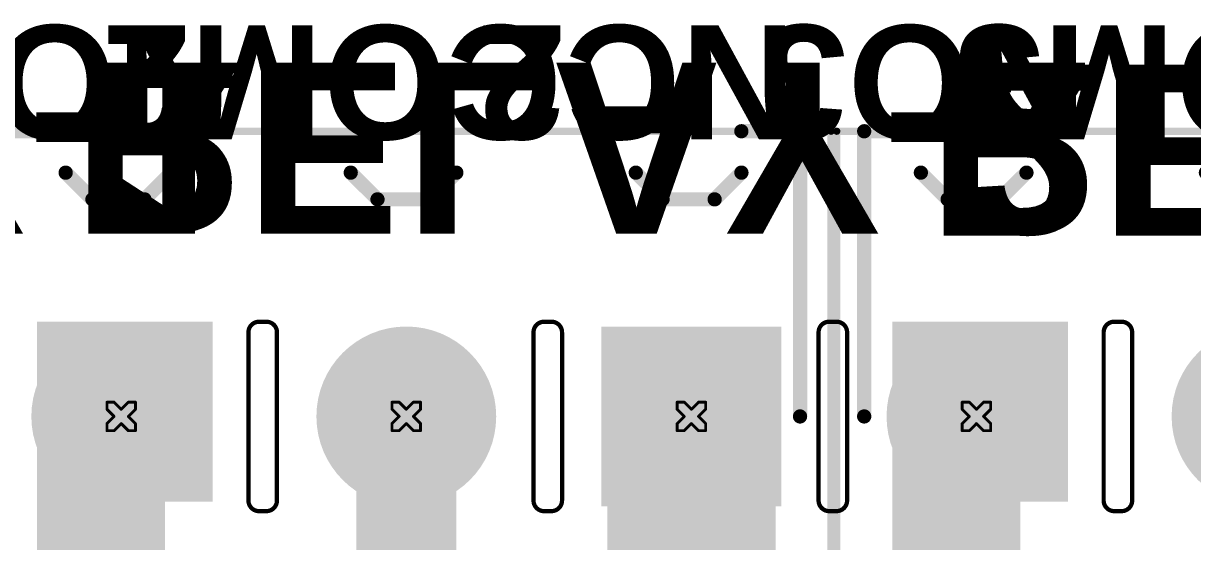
# Model space of a CAD drawing. Header units: inches. Extents: x -21 to 276, y -5 to 220.
# Drawn here: x 21.4 to 42.23, y 86.15 to 95.38 of the extents above; entities that cross this region are included whole.
import ezdxf

# ---------------------------------------------------------------- set-up
doc = ezdxf.new("R2010")
doc.units = ezdxf.units.IN
for name, color, linetype in [('Board_Outline', 216, 'Continuous'), ('Bottom Layer', 5, 'Continuous'), ('Bottom Overlay', 54, 'Continuous'), ('Bottom Solder', 6, 'Continuous'), ('Drill Drawing', 1, 'Continuous'), ('Ground', 16, 'Continuous'), ('Multi-Layer', 9, 'Continuous'), ('Pad Holes', 156, 'Continuous'), ('Power + Signal', 76, 'Continuous'), ('Top Layer', 1, 'Continuous'), ('Top Overlay', 2, 'Continuous'), ('Top Solder', 216, 'Continuous')]:
    doc.layers.add(name, color=color, linetype=linetype)
doc.styles.add('Arial_Bold', font='', dxfattribs={"height": 0.2})
doc.styles.get('Arial_Bold').set_extended_font_data('Arial', bold=True)

# ---------------------------------------------------------------- blocks, each defined once
blk = doc.blocks.new('DB128L_5_08_3P_BK_S_137')
at = {"layer": 'Bottom Layer'}
blk.add_hatch(color=5, dxfattribs=at).paths.add_polyline_path([(-3.58, 1.5), (-3.58, -1.5), (-6.58, -1.5), (-6.58, 1.5)])
h = blk.add_hatch(color=5, dxfattribs=at)
edge = h.paths.add_edge_path()
edge.add_arc((0, 0), 1.5, 0, 360)
h = blk.add_hatch(color=5, dxfattribs=at)
edge = h.paths.add_edge_path()
edge.add_arc((5.08, 0), 1.5, 0, 360)
at = {"layer": 'Bottom Solder'}
blk.add_hatch(color=6, dxfattribs=at).paths.add_polyline_path([(-3.478, 1.602), (-3.478, -1.602), (-6.682, -1.602), (-6.682, 1.602)])
h = blk.add_hatch(color=6, dxfattribs=at)
edge = h.paths.add_edge_path()
edge.add_arc((0, 0), 1.602, 0, 360)
h = blk.add_hatch(color=6, dxfattribs=at)
edge = h.paths.add_edge_path()
edge.add_arc((5.08, 0), 1.602, 0, 360)
at = {"layer": 'Ground'}
blk.add_hatch(color=16, dxfattribs=at).paths.add_polyline_path([(-3.58, 1.5), (-3.58, -1.5), (-6.58, -1.5), (-6.58, 1.5)])
h = blk.add_hatch(color=16, dxfattribs=at)
edge = h.paths.add_edge_path()
edge.add_arc((0, 0), 1.5, 0, 360)
h = blk.add_hatch(color=16, dxfattribs=at)
edge = h.paths.add_edge_path()
edge.add_arc((5.08, 0), 1.5, 0, 360)
at = {"layer": 'Multi-Layer'}
blk.add_hatch(color=9, dxfattribs=at).paths.add_polyline_path([(-3.58, 1.5), (-3.58, -1.5), (-6.58, -1.5), (-6.58, 1.5)])
h = blk.add_hatch(color=9, dxfattribs=at)
edge = h.paths.add_edge_path()
edge.add_arc((0, 0), 1.5, 0, 360)
h = blk.add_hatch(color=9, dxfattribs=at)
edge = h.paths.add_edge_path()
edge.add_arc((5.08, 0), 1.5, 0, 360)
at = {"layer": 'Pad Holes'}
h = blk.add_hatch(color=7, dxfattribs=at)
edge = h.paths.add_edge_path()
edge.add_arc((-5.08, 0), 0.8, 0, 360)
h = blk.add_hatch(color=7, dxfattribs=at)
edge = h.paths.add_edge_path()
edge.add_arc((0, 0), 0.8, 0, 360)
h = blk.add_hatch(color=7, dxfattribs=at)
edge = h.paths.add_edge_path()
edge.add_arc((5.08, 0), 0.8, 0, 360)
at = {"layer": 'Power + Signal'}
blk.add_hatch(color=76, dxfattribs=at).paths.add_polyline_path([(-3.58, 1.5), (-3.58, -1.5), (-6.58, -1.5), (-6.58, 1.5)])
h = blk.add_hatch(color=76, dxfattribs=at)
edge = h.paths.add_edge_path()
edge.add_arc((0, 0), 1.5, 0, 360)
h = blk.add_hatch(color=76, dxfattribs=at)
edge = h.paths.add_edge_path()
edge.add_arc((5.08, 0), 1.5, 0, 360)
at = {"layer": 'Top Layer'}
blk.add_hatch(color=1, dxfattribs=at).paths.add_polyline_path([(-3.58, 1.5), (-3.58, -1.5), (-6.58, -1.5), (-6.58, 1.5)])
h = blk.add_hatch(color=1, dxfattribs=at)
edge = h.paths.add_edge_path()
edge.add_arc((0, 0), 1.5, 0, 360)
h = blk.add_hatch(color=1, dxfattribs=at)
edge = h.paths.add_edge_path()
edge.add_arc((5.08, 0), 1.5, 0, 360)
at = {"layer": 'Top Solder'}
blk.add_hatch(color=216, dxfattribs=at).paths.add_polyline_path([(-3.478, 1.602), (-3.478, -1.602), (-6.682, -1.602), (-6.682, 1.602)])
h = blk.add_hatch(color=216, dxfattribs=at)
edge = h.paths.add_edge_path()
edge.add_arc((0, 0), 1.602, 0, 360)
h = blk.add_hatch(color=216, dxfattribs=at)
edge = h.paths.add_edge_path()
edge.add_arc((5.08, 0), 1.602, 0, 360)
at = {"layer": 'Top Overlay'}
for points in [[(-7.671, 5.131, 0.127, 0.127, 0), (-7.671, -5.08, 0.127, 0.127, 0)], [(7.671, 5.131, 0.127, 0.127, 0), (-7.671, 5.131, 0.127, 0.127, 0)], [(7.671, 5.131, 0.127, 0.127, 0), (7.671, -5.08, 0.127, 0.127, 0)], [(-5.494, -3.867, 0.254, 0.254, 0), (-5.971, -4.343, 0.254, 0.254, 0)], [(-4.566, -3.867, 0.254, 0.254, 0), (-5.494, -3.867, 0.254, 0.254, 0)], [(-4.089, -4.343, 0.254, 0.254, 0), (-4.566, -3.867, 0.254, 0.254, 0)], [(-0.414, -3.867, 0.254, 0.254, 0), (-0.891, -4.343, 0.254, 0.254, 0)], [(0.514, -3.867, 0.254, 0.254, 0), (-0.414, -3.867, 0.254, 0.254, 0)], [(0.991, -4.343, 0.254, 0.254, 0), (0.514, -3.867, 0.254, 0.254, 0)], [(4.666, -3.867, 0.254, 0.254, 0), (4.189, -4.343, 0.254, 0.254, 0)], [(5.594, -3.867, 0.254, 0.254, 0), (4.666, -3.867, 0.254, 0.254, 0)], [(6.071, -4.343, 0.254, 0.254, 0), (5.594, -3.867, 0.254, 0.254, 0)], [(7.671, -5.08, 0.127, 0.127, 0), (-7.671, -5.08, 0.127, 0.127, 0)]]:
    blk.add_lwpolyline(points, format="xyseb", dxfattribs=at)
for points in [[(-7.703, 5.131, 0.0635, 0.0635, 1), (-7.639, 5.131, 0.0635, 0.0635, 1)], [(-7.703, 5.131, 0.0635, 0.0635, 1), (-7.639, 5.131, 0.0635, 0.0635, 1)], [(7.639, 5.131, 0.0635, 0.0635, 1), (7.703, 5.131, 0.0635, 0.0635, 1)], [(7.639, 5.131, 0.0635, 0.0635, 1), (7.703, 5.131, 0.0635, 0.0635, 1)], [(-5.558, -3.867, 0.127, 0.127, 1), (-5.431, -3.867, 0.127, 0.127, 1)], [(-5.558, -3.867, 0.127, 0.127, 1), (-5.431, -3.867, 0.127, 0.127, 1)], [(-4.63, -3.867, 0.127, 0.127, 1), (-4.503, -3.867, 0.127, 0.127, 1)], [(-4.63, -3.867, 0.127, 0.127, 1), (-4.503, -3.867, 0.127, 0.127, 1)], [(-0.478, -3.867, 0.127, 0.127, 1), (-0.351, -3.867, 0.127, 0.127, 1)], [(-0.478, -3.867, 0.127, 0.127, 1), (-0.351, -3.867, 0.127, 0.127, 1)], [(0.45, -3.867, 0.127, 0.127, 1), (0.577, -3.867, 0.127, 0.127, 1)], [(0.45, -3.867, 0.127, 0.127, 1), (0.577, -3.867, 0.127, 0.127, 1)], [(4.602, -3.867, 0.127, 0.127, 1), (4.729, -3.867, 0.127, 0.127, 1)], [(4.602, -3.867, 0.127, 0.127, 1), (4.729, -3.867, 0.127, 0.127, 1)], [(5.53, -3.867, 0.127, 0.127, 1), (5.657, -3.867, 0.127, 0.127, 1)], [(5.53, -3.867, 0.127, 0.127, 1), (5.657, -3.867, 0.127, 0.127, 1)], [(-6.035, -4.343, 0.127, 0.127, 1), (-5.908, -4.343, 0.127, 0.127, 1)], [(-4.153, -4.343, 0.127, 0.127, 1), (-4.026, -4.343, 0.127, 0.127, 1)], [(-0.955, -4.343, 0.127, 0.127, 1), (-0.828, -4.343, 0.127, 0.127, 1)], [(0.927, -4.343, 0.127, 0.127, 1), (1.054, -4.343, 0.127, 0.127, 1)], [(4.125, -4.343, 0.127, 0.127, 1), (4.252, -4.343, 0.127, 0.127, 1)], [(6.007, -4.343, 0.127, 0.127, 1), (6.134, -4.343, 0.127, 0.127, 1)], [(-7.703, -5.08, 0.0635, 0.0635, 1), (-7.639, -5.08, 0.0635, 0.0635, 1)], [(-7.703, -5.08, 0.0635, 0.0635, 1), (-7.639, -5.08, 0.0635, 0.0635, 1)], [(7.639, -5.08, 0.0635, 0.0635, 1), (7.703, -5.08, 0.0635, 0.0635, 1)], [(7.639, -5.08, 0.0635, 0.0635, 1), (7.703, -5.08, 0.0635, 0.0635, 1)]]:
    blk.add_lwpolyline(points, format="xyseb", close=True, dxfattribs=at)
blk = doc.blocks.new('DB128L_5_08_3P_BK_S_140')
at = {"layer": 'Bottom Layer'}
blk.add_hatch(color=5, dxfattribs=at).paths.add_polyline_path([(-3.58, 1.5), (-3.58, -1.5), (-6.58, -1.5), (-6.58, 1.5)])
h = blk.add_hatch(color=5, dxfattribs=at)
edge = h.paths.add_edge_path()
edge.add_arc((0, 0), 1.5, 0, 360)
h = blk.add_hatch(color=5, dxfattribs=at)
edge = h.paths.add_edge_path()
edge.add_arc((5.08, 0), 1.5, 0, 360)
at = {"layer": 'Bottom Solder'}
blk.add_hatch(color=6, dxfattribs=at).paths.add_polyline_path([(-3.478, 1.602), (-3.478, -1.602), (-6.682, -1.602), (-6.682, 1.602)])
h = blk.add_hatch(color=6, dxfattribs=at)
edge = h.paths.add_edge_path()
edge.add_arc((0, 0), 1.602, 0, 360)
h = blk.add_hatch(color=6, dxfattribs=at)
edge = h.paths.add_edge_path()
edge.add_arc((5.08, 0), 1.602, 0, 360)
at = {"layer": 'Ground'}
blk.add_hatch(color=16, dxfattribs=at).paths.add_polyline_path([(-3.58, 1.5), (-3.58, -1.5), (-6.58, -1.5), (-6.58, 1.5)])
h = blk.add_hatch(color=16, dxfattribs=at)
edge = h.paths.add_edge_path()
edge.add_arc((0, 0), 1.5, 0, 360)
h = blk.add_hatch(color=16, dxfattribs=at)
edge = h.paths.add_edge_path()
edge.add_arc((5.08, 0), 1.5, 0, 360)
at = {"layer": 'Multi-Layer'}
blk.add_hatch(color=9, dxfattribs=at).paths.add_polyline_path([(-3.58, 1.5), (-3.58, -1.5), (-6.58, -1.5), (-6.58, 1.5)])
h = blk.add_hatch(color=9, dxfattribs=at)
edge = h.paths.add_edge_path()
edge.add_arc((0, 0), 1.5, 0, 360)
h = blk.add_hatch(color=9, dxfattribs=at)
edge = h.paths.add_edge_path()
edge.add_arc((5.08, 0), 1.5, 0, 360)
at = {"layer": 'Pad Holes'}
h = blk.add_hatch(color=7, dxfattribs=at)
edge = h.paths.add_edge_path()
edge.add_arc((-5.08, 0), 0.8, 0, 360)
h = blk.add_hatch(color=7, dxfattribs=at)
edge = h.paths.add_edge_path()
edge.add_arc((0, 0), 0.8, 0, 360)
h = blk.add_hatch(color=7, dxfattribs=at)
edge = h.paths.add_edge_path()
edge.add_arc((5.08, 0), 0.8, 0, 360)
at = {"layer": 'Power + Signal'}
blk.add_hatch(color=76, dxfattribs=at).paths.add_polyline_path([(-3.58, 1.5), (-3.58, -1.5), (-6.58, -1.5), (-6.58, 1.5)])
h = blk.add_hatch(color=76, dxfattribs=at)
edge = h.paths.add_edge_path()
edge.add_arc((0, 0), 1.5, 0, 360)
h = blk.add_hatch(color=76, dxfattribs=at)
edge = h.paths.add_edge_path()
edge.add_arc((5.08, 0), 1.5, 0, 360)
at = {"layer": 'Top Layer'}
blk.add_hatch(color=1, dxfattribs=at).paths.add_polyline_path([(-3.58, 1.5), (-3.58, -1.5), (-6.58, -1.5), (-6.58, 1.5)])
h = blk.add_hatch(color=1, dxfattribs=at)
edge = h.paths.add_edge_path()
edge.add_arc((0, 0), 1.5, 0, 360)
h = blk.add_hatch(color=1, dxfattribs=at)
edge = h.paths.add_edge_path()
edge.add_arc((5.08, 0), 1.5, 0, 360)
at = {"layer": 'Top Solder'}
blk.add_hatch(color=216, dxfattribs=at).paths.add_polyline_path([(-3.478, 1.602), (-3.478, -1.602), (-6.682, -1.602), (-6.682, 1.602)])
h = blk.add_hatch(color=216, dxfattribs=at)
edge = h.paths.add_edge_path()
edge.add_arc((0, 0), 1.602, 0, 360)
h = blk.add_hatch(color=216, dxfattribs=at)
edge = h.paths.add_edge_path()
edge.add_arc((5.08, 0), 1.602, 0, 360)
at = {"layer": 'Top Overlay'}
for points in [[(-7.671, 5.131, 0.127, 0.127, 0), (-7.671, -5.08, 0.127, 0.127, 0)], [(7.671, 5.131, 0.127, 0.127, 0), (-7.671, 5.131, 0.127, 0.127, 0)], [(7.671, 5.131, 0.127, 0.127, 0), (7.671, -5.08, 0.127, 0.127, 0)], [(-5.494, -3.867, 0.254, 0.254, 0), (-5.971, -4.343, 0.254, 0.254, 0)], [(-4.566, -3.867, 0.254, 0.254, 0), (-5.494, -3.867, 0.254, 0.254, 0)], [(-4.089, -4.343, 0.254, 0.254, 0), (-4.566, -3.867, 0.254, 0.254, 0)], [(-0.414, -3.867, 0.254, 0.254, 0), (-0.891, -4.343, 0.254, 0.254, 0)], [(0.514, -3.867, 0.254, 0.254, 0), (-0.414, -3.867, 0.254, 0.254, 0)], [(0.991, -4.343, 0.254, 0.254, 0), (0.514, -3.867, 0.254, 0.254, 0)], [(4.666, -3.867, 0.254, 0.254, 0), (4.189, -4.343, 0.254, 0.254, 0)], [(5.594, -3.867, 0.254, 0.254, 0), (4.666, -3.867, 0.254, 0.254, 0)], [(6.071, -4.343, 0.254, 0.254, 0), (5.594, -3.867, 0.254, 0.254, 0)], [(7.671, -5.08, 0.127, 0.127, 0), (-7.671, -5.08, 0.127, 0.127, 0)]]:
    blk.add_lwpolyline(points, format="xyseb", dxfattribs=at)
for points in [[(-7.703, 5.131, 0.0635, 0.0635, 1), (-7.639, 5.131, 0.0635, 0.0635, 1)], [(-7.703, 5.131, 0.0635, 0.0635, 1), (-7.639, 5.131, 0.0635, 0.0635, 1)], [(7.639, 5.131, 0.0635, 0.0635, 1), (7.703, 5.131, 0.0635, 0.0635, 1)], [(7.639, 5.131, 0.0635, 0.0635, 1), (7.703, 5.131, 0.0635, 0.0635, 1)], [(-5.558, -3.867, 0.127, 0.127, 1), (-5.431, -3.867, 0.127, 0.127, 1)], [(-5.558, -3.867, 0.127, 0.127, 1), (-5.431, -3.867, 0.127, 0.127, 1)], [(-4.63, -3.867, 0.127, 0.127, 1), (-4.503, -3.867, 0.127, 0.127, 1)], [(-4.63, -3.867, 0.127, 0.127, 1), (-4.503, -3.867, 0.127, 0.127, 1)], [(-0.478, -3.867, 0.127, 0.127, 1), (-0.351, -3.867, 0.127, 0.127, 1)], [(-0.478, -3.867, 0.127, 0.127, 1), (-0.351, -3.867, 0.127, 0.127, 1)], [(0.45, -3.867, 0.127, 0.127, 1), (0.577, -3.867, 0.127, 0.127, 1)], [(0.45, -3.867, 0.127, 0.127, 1), (0.577, -3.867, 0.127, 0.127, 1)], [(4.602, -3.867, 0.127, 0.127, 1), (4.729, -3.867, 0.127, 0.127, 1)], [(4.602, -3.867, 0.127, 0.127, 1), (4.729, -3.867, 0.127, 0.127, 1)], [(5.53, -3.867, 0.127, 0.127, 1), (5.657, -3.867, 0.127, 0.127, 1)], [(5.53, -3.867, 0.127, 0.127, 1), (5.657, -3.867, 0.127, 0.127, 1)], [(-6.035, -4.343, 0.127, 0.127, 1), (-5.908, -4.343, 0.127, 0.127, 1)], [(-4.153, -4.343, 0.127, 0.127, 1), (-4.026, -4.343, 0.127, 0.127, 1)], [(-0.955, -4.343, 0.127, 0.127, 1), (-0.828, -4.343, 0.127, 0.127, 1)], [(0.927, -4.343, 0.127, 0.127, 1), (1.054, -4.343, 0.127, 0.127, 1)], [(4.125, -4.343, 0.127, 0.127, 1), (4.252, -4.343, 0.127, 0.127, 1)], [(6.007, -4.343, 0.127, 0.127, 1), (6.134, -4.343, 0.127, 0.127, 1)], [(-7.703, -5.08, 0.0635, 0.0635, 1), (-7.639, -5.08, 0.0635, 0.0635, 1)], [(-7.703, -5.08, 0.0635, 0.0635, 1), (-7.639, -5.08, 0.0635, 0.0635, 1)], [(7.639, -5.08, 0.0635, 0.0635, 1), (7.703, -5.08, 0.0635, 0.0635, 1)], [(7.639, -5.08, 0.0635, 0.0635, 1), (7.703, -5.08, 0.0635, 0.0635, 1)]]:
    blk.add_lwpolyline(points, format="xyseb", close=True, dxfattribs=at)

msp = doc.modelspace()

# ---------------------------------------------------------------- hatches: boundary and pattern name
at = {"layer": 'Top Layer'}
for points in [[(21.643, 77.064), (23.923, 77.064), (23.923, 90.068), (21.643, 90.068)], [(21.643, 86.864), (24.772, 86.864), (24.772, 90.068), (21.643, 90.068)], [(36.883, 86.864), (40.012, 86.864), (40.012, 90.068), (36.883, 90.068)], [(36.883, 77.064), (39.163, 77.064), (39.163, 90.068), (36.883, 90.068)], [(31.802, 83.582), (34.802, 83.582), (34.802, 89.881), (31.802, 89.881)]]:
    msp.add_hatch(color=1, dxfattribs=at).paths.add_polyline_path(points)

# ---------------------------------------------------------------- linework, layer by layer
at = {"layer": 'Board_Outline'}
for points in [[(25.409, 89.88, 0.0762, 0.0762, -0.414214), (25.597, 90.068, 0.0762, 0.0762, 0)], [(25.597, 90.068, 0.0762, 0.0762, 0), (25.728, 90.068, 0.0762, 0.0762, 0)], [(25.728, 90.068, 0.0762, 0.0762, -0.414214), (25.917, 89.88, 0.0762, 0.0762, 0)], [(30.489, 89.88, 0.0762, 0.0762, -0.414214), (30.677, 90.068, 0.0762, 0.0762, 0)], [(30.677, 90.068, 0.0762, 0.0762, 0), (30.808, 90.068, 0.0762, 0.0762, 0)], [(30.808, 90.068, 0.0762, 0.0762, -0.414214), (30.997, 89.88, 0.0762, 0.0762, 0)], [(35.569, 89.88, 0.0762, 0.0762, -0.414214), (35.757, 90.068, 0.0762, 0.0762, 0)], [(35.757, 90.068, 0.0762, 0.0762, 0), (35.888, 90.068, 0.0762, 0.0762, 0)], [(35.888, 90.068, 0.0762, 0.0762, -0.414214), (36.077, 89.88, 0.0762, 0.0762, 0)], [(40.649, 89.88, 0.0762, 0.0762, -0.414214), (40.837, 90.068, 0.0762, 0.0762, 0)], [(40.837, 90.068, 0.0762, 0.0762, 0), (40.968, 90.068, 0.0762, 0.0762, 0)], [(40.968, 90.068, 0.0762, 0.0762, -0.414214), (41.157, 89.88, 0.0762, 0.0762, 0)], [(25.409, 86.883, 0.0762, 0.0762, 0), (25.409, 89.88, 0.0762, 0.0762, 0)], [(25.917, 86.883, 0.0762, 0.0762, 0), (25.917, 89.88, 0.0762, 0.0762, 0)], [(30.489, 86.883, 0.0762, 0.0762, 0), (30.489, 89.88, 0.0762, 0.0762, 0)], [(30.997, 86.883, 0.0762, 0.0762, 0), (30.997, 89.88, 0.0762, 0.0762, 0)], [(35.569, 86.883, 0.0762, 0.0762, 0), (35.569, 89.88, 0.0762, 0.0762, 0)], [(36.077, 86.883, 0.0762, 0.0762, 0), (36.077, 89.88, 0.0762, 0.0762, 0)], [(40.649, 86.883, 0.0762, 0.0762, 0), (40.649, 89.88, 0.0762, 0.0762, 0)], [(41.157, 86.883, 0.0762, 0.0762, 0), (41.157, 89.88, 0.0762, 0.0762, 0)], [(25.597, 86.694, 0.0762, 0.0762, -0.414214), (25.409, 86.883, 0.0762, 0.0762, 0)], [(25.917, 86.883, 0.0762, 0.0762, -0.414214), (25.728, 86.694, 0.0762, 0.0762, 0)], [(30.677, 86.694, 0.0762, 0.0762, -0.414214), (30.489, 86.883, 0.0762, 0.0762, 0)], [(30.997, 86.883, 0.0762, 0.0762, -0.414214), (30.808, 86.694, 0.0762, 0.0762, 0)], [(35.757, 86.694, 0.0762, 0.0762, -0.414214), (35.569, 86.883, 0.0762, 0.0762, 0)], [(36.077, 86.883, 0.0762, 0.0762, -0.414214), (35.888, 86.694, 0.0762, 0.0762, 0)], [(40.837, 86.694, 0.0762, 0.0762, -0.414214), (40.649, 86.883, 0.0762, 0.0762, 0)], [(41.157, 86.883, 0.0762, 0.0762, -0.414214), (40.968, 86.694, 0.0762, 0.0762, 0)], [(25.597, 86.694, 0.0762, 0.0762, 0), (25.728, 86.694, 0.0762, 0.0762, 0)], [(30.677, 86.694, 0.0762, 0.0762, 0), (30.808, 86.694, 0.0762, 0.0762, 0)], [(35.757, 86.694, 0.0762, 0.0762, 0), (35.888, 86.694, 0.0762, 0.0762, 0)], [(40.837, 86.694, 0.0762, 0.0762, 0), (40.968, 86.694, 0.0762, 0.0762, 0)]]:
    msp.add_lwpolyline(points, format="xyseb", dxfattribs=at)
for points in [[(25.578, 90.068, 0.0381, 0.0381, 1), (25.616, 90.068, 0.0381, 0.0381, 1)], [(25.578, 90.068, 0.0381, 0.0381, 1), (25.616, 90.068, 0.0381, 0.0381, 1)], [(25.709, 90.068, 0.0381, 0.0381, 1), (25.747, 90.068, 0.0381, 0.0381, 1)], [(25.709, 90.068, 0.0381, 0.0381, 1), (25.747, 90.068, 0.0381, 0.0381, 1)], [(30.658, 90.068, 0.0381, 0.0381, 1), (30.696, 90.068, 0.0381, 0.0381, 1)], [(30.658, 90.068, 0.0381, 0.0381, 1), (30.696, 90.068, 0.0381, 0.0381, 1)], [(30.789, 90.068, 0.0381, 0.0381, 1), (30.827, 90.068, 0.0381, 0.0381, 1)], [(30.789, 90.068, 0.0381, 0.0381, 1), (30.827, 90.068, 0.0381, 0.0381, 1)], [(35.738, 90.068, 0.0381, 0.0381, 1), (35.776, 90.068, 0.0381, 0.0381, 1)], [(35.738, 90.068, 0.0381, 0.0381, 1), (35.776, 90.068, 0.0381, 0.0381, 1)], [(35.869, 90.068, 0.0381, 0.0381, 1), (35.907, 90.068, 0.0381, 0.0381, 1)], [(35.869, 90.068, 0.0381, 0.0381, 1), (35.907, 90.068, 0.0381, 0.0381, 1)], [(40.818, 90.068, 0.0381, 0.0381, 1), (40.856, 90.068, 0.0381, 0.0381, 1)], [(40.818, 90.068, 0.0381, 0.0381, 1), (40.856, 90.068, 0.0381, 0.0381, 1)], [(40.949, 90.068, 0.0381, 0.0381, 1), (40.987, 90.068, 0.0381, 0.0381, 1)], [(40.949, 90.068, 0.0381, 0.0381, 1), (40.987, 90.068, 0.0381, 0.0381, 1)], [(25.39, 89.88, 0.0381, 0.0381, 1), (25.428, 89.88, 0.0381, 0.0381, 1)], [(25.39, 89.88, 0.0381, 0.0381, 1), (25.428, 89.88, 0.0381, 0.0381, 1)], [(25.898, 89.88, 0.0381, 0.0381, 1), (25.936, 89.88, 0.0381, 0.0381, 1)], [(25.898, 89.88, 0.0381, 0.0381, 1), (25.936, 89.88, 0.0381, 0.0381, 1)], [(30.47, 89.88, 0.0381, 0.0381, 1), (30.508, 89.88, 0.0381, 0.0381, 1)], [(30.47, 89.88, 0.0381, 0.0381, 1), (30.508, 89.88, 0.0381, 0.0381, 1)], [(30.978, 89.88, 0.0381, 0.0381, 1), (31.016, 89.88, 0.0381, 0.0381, 1)], [(30.978, 89.88, 0.0381, 0.0381, 1), (31.016, 89.88, 0.0381, 0.0381, 1)], [(35.55, 89.88, 0.0381, 0.0381, 1), (35.588, 89.88, 0.0381, 0.0381, 1)], [(35.55, 89.88, 0.0381, 0.0381, 1), (35.588, 89.88, 0.0381, 0.0381, 1)], [(36.058, 89.88, 0.0381, 0.0381, 1), (36.096, 89.88, 0.0381, 0.0381, 1)], [(36.058, 89.88, 0.0381, 0.0381, 1), (36.096, 89.88, 0.0381, 0.0381, 1)], [(40.63, 89.88, 0.0381, 0.0381, 1), (40.668, 89.88, 0.0381, 0.0381, 1)], [(40.63, 89.88, 0.0381, 0.0381, 1), (40.668, 89.88, 0.0381, 0.0381, 1)], [(41.138, 89.88, 0.0381, 0.0381, 1), (41.176, 89.88, 0.0381, 0.0381, 1)], [(41.138, 89.88, 0.0381, 0.0381, 1), (41.176, 89.88, 0.0381, 0.0381, 1)], [(25.39, 86.883, 0.0381, 0.0381, 1), (25.428, 86.883, 0.0381, 0.0381, 1)], [(25.39, 86.883, 0.0381, 0.0381, 1), (25.428, 86.883, 0.0381, 0.0381, 1)], [(25.898, 86.883, 0.0381, 0.0381, 1), (25.936, 86.883, 0.0381, 0.0381, 1)], [(25.898, 86.883, 0.0381, 0.0381, 1), (25.936, 86.883, 0.0381, 0.0381, 1)], [(30.47, 86.883, 0.0381, 0.0381, 1), (30.508, 86.883, 0.0381, 0.0381, 1)], [(30.47, 86.883, 0.0381, 0.0381, 1), (30.508, 86.883, 0.0381, 0.0381, 1)], [(30.978, 86.883, 0.0381, 0.0381, 1), (31.016, 86.883, 0.0381, 0.0381, 1)], [(30.978, 86.883, 0.0381, 0.0381, 1), (31.016, 86.883, 0.0381, 0.0381, 1)], [(35.55, 86.883, 0.0381, 0.0381, 1), (35.588, 86.883, 0.0381, 0.0381, 1)], [(35.55, 86.883, 0.0381, 0.0381, 1), (35.588, 86.883, 0.0381, 0.0381, 1)], [(36.058, 86.883, 0.0381, 0.0381, 1), (36.096, 86.883, 0.0381, 0.0381, 1)], [(36.058, 86.883, 0.0381, 0.0381, 1), (36.096, 86.883, 0.0381, 0.0381, 1)], [(40.63, 86.883, 0.0381, 0.0381, 1), (40.668, 86.883, 0.0381, 0.0381, 1)], [(40.63, 86.883, 0.0381, 0.0381, 1), (40.668, 86.883, 0.0381, 0.0381, 1)], [(41.138, 86.883, 0.0381, 0.0381, 1), (41.176, 86.883, 0.0381, 0.0381, 1)], [(41.138, 86.883, 0.0381, 0.0381, 1), (41.176, 86.883, 0.0381, 0.0381, 1)], [(25.578, 86.694, 0.0381, 0.0381, 1), (25.616, 86.694, 0.0381, 0.0381, 1)], [(25.578, 86.694, 0.0381, 0.0381, 1), (25.616, 86.694, 0.0381, 0.0381, 1)], [(25.709, 86.694, 0.0381, 0.0381, 1), (25.747, 86.694, 0.0381, 0.0381, 1)], [(25.709, 86.694, 0.0381, 0.0381, 1), (25.747, 86.694, 0.0381, 0.0381, 1)], [(30.658, 86.694, 0.0381, 0.0381, 1), (30.696, 86.694, 0.0381, 0.0381, 1)], [(30.658, 86.694, 0.0381, 0.0381, 1), (30.696, 86.694, 0.0381, 0.0381, 1)], [(30.789, 86.694, 0.0381, 0.0381, 1), (30.827, 86.694, 0.0381, 0.0381, 1)], [(30.789, 86.694, 0.0381, 0.0381, 1), (30.827, 86.694, 0.0381, 0.0381, 1)], [(35.738, 86.694, 0.0381, 0.0381, 1), (35.776, 86.694, 0.0381, 0.0381, 1)], [(35.738, 86.694, 0.0381, 0.0381, 1), (35.776, 86.694, 0.0381, 0.0381, 1)], [(35.869, 86.694, 0.0381, 0.0381, 1), (35.907, 86.694, 0.0381, 0.0381, 1)], [(35.869, 86.694, 0.0381, 0.0381, 1), (35.907, 86.694, 0.0381, 0.0381, 1)], [(40.818, 86.694, 0.0381, 0.0381, 1), (40.856, 86.694, 0.0381, 0.0381, 1)], [(40.818, 86.694, 0.0381, 0.0381, 1), (40.856, 86.694, 0.0381, 0.0381, 1)], [(40.949, 86.694, 0.0381, 0.0381, 1), (40.987, 86.694, 0.0381, 0.0381, 1)], [(40.949, 86.694, 0.0381, 0.0381, 1), (40.987, 86.694, 0.0381, 0.0381, 1)]]:
    msp.add_lwpolyline(points, format="xyseb", close=True, dxfattribs=at)
at = {"layer": 'Bottom Layer'}
msp.add_lwpolyline([(28.222, 84.987, 1.778, 1.778, 0), (28.222, 88.381, 1.778, 1.778, 0)], format="xyseb", dxfattribs=at)
msp.add_lwpolyline([(27.777, 88.381, 0.889, 0.889, 1), (28.666, 88.381, 0.889, 0.889, 1)], format="xyseb", close=True, dxfattribs=at)
at = {"layer": 'Bottom Overlay'}
for points in [[(21.142, 93.461, 0.254, 0.254, 0), (22.31, 93.461, 0.254, 0.254, 0)], [(34.193, 93.461, 0.254, 0.254, 0), (35.239, 93.461, 0.254, 0.254, 0)], [(35.239, 88.381, 0.254, 0.254, 0), (35.239, 93.461, 0.254, 0.254, 0)], [(36.382, 88.381, 0.254, 0.254, 0), (36.382, 93.461, 0.254, 0.254, 0)], [(36.382, 93.461, 0.254, 0.254, 0), (37.55, 93.461, 0.254, 0.254, 0)]]:
    msp.add_lwpolyline(points, format="xyseb", dxfattribs=at)
for points in [[(22.246, 93.461, 0.127, 0.127, 1), (22.373, 93.461, 0.127, 0.127, 1)], [(34.129, 93.461, 0.127, 0.127, 1), (34.256, 93.461, 0.127, 0.127, 1)], [(35.175, 93.461, 0.127, 0.127, 1), (35.302, 93.461, 0.127, 0.127, 1)], [(35.175, 93.461, 0.127, 0.127, 1), (35.302, 93.461, 0.127, 0.127, 1)], [(36.318, 93.461, 0.127, 0.127, 1), (36.445, 93.461, 0.127, 0.127, 1)], [(36.318, 93.461, 0.127, 0.127, 1), (36.445, 93.461, 0.127, 0.127, 1)], [(37.486, 93.461, 0.127, 0.127, 1), (37.613, 93.461, 0.127, 0.127, 1)], [(35.175, 88.381, 0.127, 0.127, 1), (35.302, 88.381, 0.127, 0.127, 1)], [(36.318, 88.381, 0.127, 0.127, 1), (36.445, 88.381, 0.127, 0.127, 1)]]:
    msp.add_lwpolyline(points, format="xyseb", close=True, dxfattribs=at)
at = {"layer": 'Drill Drawing'}
for points in [[(22.888, 88.508, 0.0508, 0.0508, 0), (22.888, 88.635, 0.0508, 0.0508, 0)], [(22.888, 88.635, 0.0508, 0.0508, 0), (23.015, 88.635, 0.0508, 0.0508, 0)], [(23.015, 88.635, 0.0508, 0.0508, 0), (23.142, 88.508, 0.0508, 0.0508, 0)], [(23.142, 88.508, 0.0508, 0.0508, 0), (23.269, 88.635, 0.0508, 0.0508, 0)], [(23.269, 88.635, 0.0508, 0.0508, 0), (23.396, 88.635, 0.0508, 0.0508, 0)], [(23.396, 88.508, 0.0508, 0.0508, 0), (23.396, 88.635, 0.0508, 0.0508, 0)], [(27.968, 88.508, 0.0508, 0.0508, 0), (27.968, 88.635, 0.0508, 0.0508, 0)], [(27.968, 88.635, 0.0508, 0.0508, 0), (28.095, 88.635, 0.0508, 0.0508, 0)], [(28.095, 88.635, 0.0508, 0.0508, 0), (28.222, 88.508, 0.0508, 0.0508, 0)], [(28.222, 88.508, 0.0508, 0.0508, 0), (28.349, 88.635, 0.0508, 0.0508, 0)], [(28.349, 88.635, 0.0508, 0.0508, 0), (28.476, 88.635, 0.0508, 0.0508, 0)], [(28.476, 88.508, 0.0508, 0.0508, 0), (28.476, 88.635, 0.0508, 0.0508, 0)], [(33.048, 88.508, 0.0508, 0.0508, 0), (33.048, 88.635, 0.0508, 0.0508, 0)], [(33.048, 88.635, 0.0508, 0.0508, 0), (33.175, 88.635, 0.0508, 0.0508, 0)], [(33.175, 88.635, 0.0508, 0.0508, 0), (33.302, 88.508, 0.0508, 0.0508, 0)], [(33.302, 88.508, 0.0508, 0.0508, 0), (33.429, 88.635, 0.0508, 0.0508, 0)], [(33.429, 88.635, 0.0508, 0.0508, 0), (33.556, 88.635, 0.0508, 0.0508, 0)], [(33.556, 88.508, 0.0508, 0.0508, 0), (33.556, 88.635, 0.0508, 0.0508, 0)], [(38.128, 88.508, 0.0508, 0.0508, 0), (38.128, 88.635, 0.0508, 0.0508, 0)], [(38.128, 88.635, 0.0508, 0.0508, 0), (38.255, 88.635, 0.0508, 0.0508, 0)], [(38.255, 88.635, 0.0508, 0.0508, 0), (38.382, 88.508, 0.0508, 0.0508, 0)], [(38.382, 88.508, 0.0508, 0.0508, 0), (38.509, 88.635, 0.0508, 0.0508, 0)], [(38.509, 88.635, 0.0508, 0.0508, 0), (38.636, 88.635, 0.0508, 0.0508, 0)], [(38.636, 88.508, 0.0508, 0.0508, 0), (38.636, 88.635, 0.0508, 0.0508, 0)], [(22.888, 88.508, 0.0508, 0.0508, 0), (23.015, 88.381, 0.0508, 0.0508, 0)], [(22.888, 88.254, 0.0508, 0.0508, 0), (23.015, 88.381, 0.0508, 0.0508, 0)], [(23.269, 88.381, 0.0508, 0.0508, 0), (23.396, 88.508, 0.0508, 0.0508, 0)], [(23.269, 88.381, 0.0508, 0.0508, 0), (23.396, 88.254, 0.0508, 0.0508, 0)], [(27.968, 88.508, 0.0508, 0.0508, 0), (28.095, 88.381, 0.0508, 0.0508, 0)], [(27.968, 88.254, 0.0508, 0.0508, 0), (28.095, 88.381, 0.0508, 0.0508, 0)], [(28.349, 88.381, 0.0508, 0.0508, 0), (28.476, 88.508, 0.0508, 0.0508, 0)], [(28.349, 88.381, 0.0508, 0.0508, 0), (28.476, 88.254, 0.0508, 0.0508, 0)], [(33.048, 88.508, 0.0508, 0.0508, 0), (33.175, 88.381, 0.0508, 0.0508, 0)], [(33.048, 88.254, 0.0508, 0.0508, 0), (33.175, 88.381, 0.0508, 0.0508, 0)], [(33.429, 88.381, 0.0508, 0.0508, 0), (33.556, 88.508, 0.0508, 0.0508, 0)], [(33.429, 88.381, 0.0508, 0.0508, 0), (33.556, 88.254, 0.0508, 0.0508, 0)], [(38.128, 88.508, 0.0508, 0.0508, 0), (38.255, 88.381, 0.0508, 0.0508, 0)], [(38.128, 88.254, 0.0508, 0.0508, 0), (38.255, 88.381, 0.0508, 0.0508, 0)], [(38.509, 88.381, 0.0508, 0.0508, 0), (38.636, 88.508, 0.0508, 0.0508, 0)], [(38.509, 88.381, 0.0508, 0.0508, 0), (38.636, 88.254, 0.0508, 0.0508, 0)], [(22.888, 88.127, 0.0508, 0.0508, 0), (22.888, 88.254, 0.0508, 0.0508, 0)], [(22.888, 88.127, 0.0508, 0.0508, 0), (23.015, 88.127, 0.0508, 0.0508, 0)], [(23.015, 88.127, 0.0508, 0.0508, 0), (23.142, 88.254, 0.0508, 0.0508, 0)], [(23.142, 88.254, 0.0508, 0.0508, 0), (23.269, 88.127, 0.0508, 0.0508, 0)], [(23.269, 88.127, 0.0508, 0.0508, 0), (23.396, 88.127, 0.0508, 0.0508, 0)], [(23.396, 88.127, 0.0508, 0.0508, 0), (23.396, 88.254, 0.0508, 0.0508, 0)], [(27.968, 88.127, 0.0508, 0.0508, 0), (27.968, 88.254, 0.0508, 0.0508, 0)], [(27.968, 88.127, 0.0508, 0.0508, 0), (28.095, 88.127, 0.0508, 0.0508, 0)], [(28.095, 88.127, 0.0508, 0.0508, 0), (28.222, 88.254, 0.0508, 0.0508, 0)], [(28.222, 88.254, 0.0508, 0.0508, 0), (28.349, 88.127, 0.0508, 0.0508, 0)], [(28.349, 88.127, 0.0508, 0.0508, 0), (28.476, 88.127, 0.0508, 0.0508, 0)], [(28.476, 88.127, 0.0508, 0.0508, 0), (28.476, 88.254, 0.0508, 0.0508, 0)], [(33.048, 88.127, 0.0508, 0.0508, 0), (33.048, 88.254, 0.0508, 0.0508, 0)], [(33.048, 88.127, 0.0508, 0.0508, 0), (33.175, 88.127, 0.0508, 0.0508, 0)], [(33.175, 88.127, 0.0508, 0.0508, 0), (33.302, 88.254, 0.0508, 0.0508, 0)], [(33.302, 88.254, 0.0508, 0.0508, 0), (33.429, 88.127, 0.0508, 0.0508, 0)], [(33.429, 88.127, 0.0508, 0.0508, 0), (33.556, 88.127, 0.0508, 0.0508, 0)], [(33.556, 88.127, 0.0508, 0.0508, 0), (33.556, 88.254, 0.0508, 0.0508, 0)], [(38.128, 88.127, 0.0508, 0.0508, 0), (38.128, 88.254, 0.0508, 0.0508, 0)], [(38.128, 88.127, 0.0508, 0.0508, 0), (38.255, 88.127, 0.0508, 0.0508, 0)], [(38.255, 88.127, 0.0508, 0.0508, 0), (38.382, 88.254, 0.0508, 0.0508, 0)], [(38.382, 88.254, 0.0508, 0.0508, 0), (38.509, 88.127, 0.0508, 0.0508, 0)], [(38.509, 88.127, 0.0508, 0.0508, 0), (38.636, 88.127, 0.0508, 0.0508, 0)], [(38.636, 88.127, 0.0508, 0.0508, 0), (38.636, 88.254, 0.0508, 0.0508, 0)]]:
    msp.add_lwpolyline(points, format="xyseb", dxfattribs=at)
for points in [[(22.875, 88.635, 0.0254, 0.0254, 1), (22.9, 88.635, 0.0254, 0.0254, 1)], [(22.875, 88.635, 0.0254, 0.0254, 1), (22.9, 88.635, 0.0254, 0.0254, 1)], [(23.002, 88.635, 0.0254, 0.0254, 1), (23.027, 88.635, 0.0254, 0.0254, 1)], [(23.002, 88.635, 0.0254, 0.0254, 1), (23.027, 88.635, 0.0254, 0.0254, 1)], [(23.256, 88.635, 0.0254, 0.0254, 1), (23.281, 88.635, 0.0254, 0.0254, 1)], [(23.256, 88.635, 0.0254, 0.0254, 1), (23.281, 88.635, 0.0254, 0.0254, 1)], [(23.383, 88.635, 0.0254, 0.0254, 1), (23.408, 88.635, 0.0254, 0.0254, 1)], [(23.383, 88.635, 0.0254, 0.0254, 1), (23.408, 88.635, 0.0254, 0.0254, 1)], [(27.955, 88.635, 0.0254, 0.0254, 1), (27.98, 88.635, 0.0254, 0.0254, 1)], [(27.955, 88.635, 0.0254, 0.0254, 1), (27.98, 88.635, 0.0254, 0.0254, 1)], [(28.082, 88.635, 0.0254, 0.0254, 1), (28.107, 88.635, 0.0254, 0.0254, 1)], [(28.082, 88.635, 0.0254, 0.0254, 1), (28.107, 88.635, 0.0254, 0.0254, 1)], [(28.336, 88.635, 0.0254, 0.0254, 1), (28.361, 88.635, 0.0254, 0.0254, 1)], [(28.336, 88.635, 0.0254, 0.0254, 1), (28.361, 88.635, 0.0254, 0.0254, 1)], [(28.463, 88.635, 0.0254, 0.0254, 1), (28.488, 88.635, 0.0254, 0.0254, 1)], [(28.463, 88.635, 0.0254, 0.0254, 1), (28.488, 88.635, 0.0254, 0.0254, 1)], [(33.035, 88.635, 0.0254, 0.0254, 1), (33.06, 88.635, 0.0254, 0.0254, 1)], [(33.035, 88.635, 0.0254, 0.0254, 1), (33.06, 88.635, 0.0254, 0.0254, 1)], [(33.162, 88.635, 0.0254, 0.0254, 1), (33.187, 88.635, 0.0254, 0.0254, 1)], [(33.162, 88.635, 0.0254, 0.0254, 1), (33.187, 88.635, 0.0254, 0.0254, 1)], [(33.416, 88.635, 0.0254, 0.0254, 1), (33.441, 88.635, 0.0254, 0.0254, 1)], [(33.416, 88.635, 0.0254, 0.0254, 1), (33.441, 88.635, 0.0254, 0.0254, 1)], [(33.543, 88.635, 0.0254, 0.0254, 1), (33.568, 88.635, 0.0254, 0.0254, 1)], [(33.543, 88.635, 0.0254, 0.0254, 1), (33.568, 88.635, 0.0254, 0.0254, 1)], [(38.115, 88.635, 0.0254, 0.0254, 1), (38.14, 88.635, 0.0254, 0.0254, 1)], [(38.115, 88.635, 0.0254, 0.0254, 1), (38.14, 88.635, 0.0254, 0.0254, 1)], [(38.242, 88.635, 0.0254, 0.0254, 1), (38.267, 88.635, 0.0254, 0.0254, 1)], [(38.242, 88.635, 0.0254, 0.0254, 1), (38.267, 88.635, 0.0254, 0.0254, 1)], [(38.496, 88.635, 0.0254, 0.0254, 1), (38.521, 88.635, 0.0254, 0.0254, 1)], [(38.496, 88.635, 0.0254, 0.0254, 1), (38.521, 88.635, 0.0254, 0.0254, 1)], [(38.623, 88.635, 0.0254, 0.0254, 1), (38.648, 88.635, 0.0254, 0.0254, 1)], [(38.623, 88.635, 0.0254, 0.0254, 1), (38.648, 88.635, 0.0254, 0.0254, 1)], [(22.875, 88.508, 0.0254, 0.0254, 1), (22.9, 88.508, 0.0254, 0.0254, 1)], [(22.875, 88.508, 0.0254, 0.0254, 1), (22.9, 88.508, 0.0254, 0.0254, 1)], [(23.002, 88.381, 0.0254, 0.0254, 1), (23.027, 88.381, 0.0254, 0.0254, 1)], [(23.002, 88.381, 0.0254, 0.0254, 1), (23.027, 88.381, 0.0254, 0.0254, 1)], [(23.129, 88.508, 0.0254, 0.0254, 1), (23.154, 88.508, 0.0254, 0.0254, 1)], [(23.129, 88.508, 0.0254, 0.0254, 1), (23.154, 88.508, 0.0254, 0.0254, 1)], [(23.256, 88.381, 0.0254, 0.0254, 1), (23.281, 88.381, 0.0254, 0.0254, 1)], [(23.256, 88.381, 0.0254, 0.0254, 1), (23.281, 88.381, 0.0254, 0.0254, 1)], [(23.383, 88.508, 0.0254, 0.0254, 1), (23.408, 88.508, 0.0254, 0.0254, 1)], [(23.383, 88.508, 0.0254, 0.0254, 1), (23.408, 88.508, 0.0254, 0.0254, 1)], [(27.955, 88.508, 0.0254, 0.0254, 1), (27.98, 88.508, 0.0254, 0.0254, 1)], [(27.955, 88.508, 0.0254, 0.0254, 1), (27.98, 88.508, 0.0254, 0.0254, 1)], [(28.082, 88.381, 0.0254, 0.0254, 1), (28.107, 88.381, 0.0254, 0.0254, 1)], [(28.082, 88.381, 0.0254, 0.0254, 1), (28.107, 88.381, 0.0254, 0.0254, 1)], [(28.209, 88.508, 0.0254, 0.0254, 1), (28.234, 88.508, 0.0254, 0.0254, 1)], [(28.209, 88.508, 0.0254, 0.0254, 1), (28.234, 88.508, 0.0254, 0.0254, 1)], [(28.336, 88.381, 0.0254, 0.0254, 1), (28.361, 88.381, 0.0254, 0.0254, 1)], [(28.336, 88.381, 0.0254, 0.0254, 1), (28.361, 88.381, 0.0254, 0.0254, 1)], [(28.463, 88.508, 0.0254, 0.0254, 1), (28.488, 88.508, 0.0254, 0.0254, 1)], [(28.463, 88.508, 0.0254, 0.0254, 1), (28.488, 88.508, 0.0254, 0.0254, 1)], [(33.035, 88.508, 0.0254, 0.0254, 1), (33.06, 88.508, 0.0254, 0.0254, 1)], [(33.035, 88.508, 0.0254, 0.0254, 1), (33.06, 88.508, 0.0254, 0.0254, 1)], [(33.162, 88.381, 0.0254, 0.0254, 1), (33.187, 88.381, 0.0254, 0.0254, 1)], [(33.162, 88.381, 0.0254, 0.0254, 1), (33.187, 88.381, 0.0254, 0.0254, 1)], [(33.289, 88.508, 0.0254, 0.0254, 1), (33.314, 88.508, 0.0254, 0.0254, 1)], [(33.289, 88.508, 0.0254, 0.0254, 1), (33.314, 88.508, 0.0254, 0.0254, 1)], [(33.416, 88.381, 0.0254, 0.0254, 1), (33.441, 88.381, 0.0254, 0.0254, 1)], [(33.416, 88.381, 0.0254, 0.0254, 1), (33.441, 88.381, 0.0254, 0.0254, 1)], [(33.543, 88.508, 0.0254, 0.0254, 1), (33.568, 88.508, 0.0254, 0.0254, 1)], [(33.543, 88.508, 0.0254, 0.0254, 1), (33.568, 88.508, 0.0254, 0.0254, 1)], [(38.115, 88.508, 0.0254, 0.0254, 1), (38.14, 88.508, 0.0254, 0.0254, 1)], [(38.115, 88.508, 0.0254, 0.0254, 1), (38.14, 88.508, 0.0254, 0.0254, 1)], [(38.242, 88.381, 0.0254, 0.0254, 1), (38.267, 88.381, 0.0254, 0.0254, 1)], [(38.242, 88.381, 0.0254, 0.0254, 1), (38.267, 88.381, 0.0254, 0.0254, 1)], [(38.369, 88.508, 0.0254, 0.0254, 1), (38.394, 88.508, 0.0254, 0.0254, 1)], [(38.369, 88.508, 0.0254, 0.0254, 1), (38.394, 88.508, 0.0254, 0.0254, 1)], [(38.496, 88.381, 0.0254, 0.0254, 1), (38.521, 88.381, 0.0254, 0.0254, 1)], [(38.496, 88.381, 0.0254, 0.0254, 1), (38.521, 88.381, 0.0254, 0.0254, 1)], [(38.623, 88.508, 0.0254, 0.0254, 1), (38.648, 88.508, 0.0254, 0.0254, 1)], [(38.623, 88.508, 0.0254, 0.0254, 1), (38.648, 88.508, 0.0254, 0.0254, 1)], [(22.875, 88.254, 0.0254, 0.0254, 1), (22.9, 88.254, 0.0254, 0.0254, 1)], [(22.875, 88.254, 0.0254, 0.0254, 1), (22.9, 88.254, 0.0254, 0.0254, 1)], [(22.875, 88.127, 0.0254, 0.0254, 1), (22.9, 88.127, 0.0254, 0.0254, 1)], [(22.875, 88.127, 0.0254, 0.0254, 1), (22.9, 88.127, 0.0254, 0.0254, 1)], [(23.002, 88.127, 0.0254, 0.0254, 1), (23.027, 88.127, 0.0254, 0.0254, 1)], [(23.002, 88.127, 0.0254, 0.0254, 1), (23.027, 88.127, 0.0254, 0.0254, 1)], [(23.129, 88.254, 0.0254, 0.0254, 1), (23.154, 88.254, 0.0254, 0.0254, 1)], [(23.129, 88.254, 0.0254, 0.0254, 1), (23.154, 88.254, 0.0254, 0.0254, 1)], [(23.256, 88.127, 0.0254, 0.0254, 1), (23.281, 88.127, 0.0254, 0.0254, 1)], [(23.256, 88.127, 0.0254, 0.0254, 1), (23.281, 88.127, 0.0254, 0.0254, 1)], [(23.383, 88.254, 0.0254, 0.0254, 1), (23.408, 88.254, 0.0254, 0.0254, 1)], [(23.383, 88.254, 0.0254, 0.0254, 1), (23.408, 88.254, 0.0254, 0.0254, 1)], [(23.383, 88.127, 0.0254, 0.0254, 1), (23.408, 88.127, 0.0254, 0.0254, 1)], [(23.383, 88.127, 0.0254, 0.0254, 1), (23.408, 88.127, 0.0254, 0.0254, 1)], [(27.955, 88.254, 0.0254, 0.0254, 1), (27.98, 88.254, 0.0254, 0.0254, 1)], [(27.955, 88.254, 0.0254, 0.0254, 1), (27.98, 88.254, 0.0254, 0.0254, 1)], [(27.955, 88.127, 0.0254, 0.0254, 1), (27.98, 88.127, 0.0254, 0.0254, 1)], [(27.955, 88.127, 0.0254, 0.0254, 1), (27.98, 88.127, 0.0254, 0.0254, 1)], [(28.082, 88.127, 0.0254, 0.0254, 1), (28.107, 88.127, 0.0254, 0.0254, 1)], [(28.082, 88.127, 0.0254, 0.0254, 1), (28.107, 88.127, 0.0254, 0.0254, 1)], [(28.209, 88.254, 0.0254, 0.0254, 1), (28.234, 88.254, 0.0254, 0.0254, 1)], [(28.209, 88.254, 0.0254, 0.0254, 1), (28.234, 88.254, 0.0254, 0.0254, 1)], [(28.336, 88.127, 0.0254, 0.0254, 1), (28.361, 88.127, 0.0254, 0.0254, 1)], [(28.336, 88.127, 0.0254, 0.0254, 1), (28.361, 88.127, 0.0254, 0.0254, 1)], [(28.463, 88.254, 0.0254, 0.0254, 1), (28.488, 88.254, 0.0254, 0.0254, 1)], [(28.463, 88.254, 0.0254, 0.0254, 1), (28.488, 88.254, 0.0254, 0.0254, 1)], [(28.463, 88.127, 0.0254, 0.0254, 1), (28.488, 88.127, 0.0254, 0.0254, 1)], [(28.463, 88.127, 0.0254, 0.0254, 1), (28.488, 88.127, 0.0254, 0.0254, 1)], [(33.035, 88.254, 0.0254, 0.0254, 1), (33.06, 88.254, 0.0254, 0.0254, 1)], [(33.035, 88.254, 0.0254, 0.0254, 1), (33.06, 88.254, 0.0254, 0.0254, 1)], [(33.035, 88.127, 0.0254, 0.0254, 1), (33.06, 88.127, 0.0254, 0.0254, 1)], [(33.035, 88.127, 0.0254, 0.0254, 1), (33.06, 88.127, 0.0254, 0.0254, 1)], [(33.162, 88.127, 0.0254, 0.0254, 1), (33.187, 88.127, 0.0254, 0.0254, 1)], [(33.162, 88.127, 0.0254, 0.0254, 1), (33.187, 88.127, 0.0254, 0.0254, 1)], [(33.289, 88.254, 0.0254, 0.0254, 1), (33.314, 88.254, 0.0254, 0.0254, 1)], [(33.289, 88.254, 0.0254, 0.0254, 1), (33.314, 88.254, 0.0254, 0.0254, 1)], [(33.416, 88.127, 0.0254, 0.0254, 1), (33.441, 88.127, 0.0254, 0.0254, 1)], [(33.416, 88.127, 0.0254, 0.0254, 1), (33.441, 88.127, 0.0254, 0.0254, 1)], [(33.543, 88.254, 0.0254, 0.0254, 1), (33.568, 88.254, 0.0254, 0.0254, 1)], [(33.543, 88.254, 0.0254, 0.0254, 1), (33.568, 88.254, 0.0254, 0.0254, 1)], [(33.543, 88.127, 0.0254, 0.0254, 1), (33.568, 88.127, 0.0254, 0.0254, 1)], [(33.543, 88.127, 0.0254, 0.0254, 1), (33.568, 88.127, 0.0254, 0.0254, 1)], [(38.115, 88.254, 0.0254, 0.0254, 1), (38.14, 88.254, 0.0254, 0.0254, 1)], [(38.115, 88.254, 0.0254, 0.0254, 1), (38.14, 88.254, 0.0254, 0.0254, 1)], [(38.115, 88.127, 0.0254, 0.0254, 1), (38.14, 88.127, 0.0254, 0.0254, 1)], [(38.115, 88.127, 0.0254, 0.0254, 1), (38.14, 88.127, 0.0254, 0.0254, 1)], [(38.242, 88.127, 0.0254, 0.0254, 1), (38.267, 88.127, 0.0254, 0.0254, 1)], [(38.242, 88.127, 0.0254, 0.0254, 1), (38.267, 88.127, 0.0254, 0.0254, 1)], [(38.369, 88.254, 0.0254, 0.0254, 1), (38.394, 88.254, 0.0254, 0.0254, 1)], [(38.369, 88.254, 0.0254, 0.0254, 1), (38.394, 88.254, 0.0254, 0.0254, 1)], [(38.496, 88.127, 0.0254, 0.0254, 1), (38.521, 88.127, 0.0254, 0.0254, 1)], [(38.496, 88.127, 0.0254, 0.0254, 1), (38.521, 88.127, 0.0254, 0.0254, 1)], [(38.623, 88.254, 0.0254, 0.0254, 1), (38.648, 88.254, 0.0254, 0.0254, 1)], [(38.623, 88.254, 0.0254, 0.0254, 1), (38.648, 88.254, 0.0254, 0.0254, 1)], [(38.623, 88.127, 0.0254, 0.0254, 1), (38.648, 88.127, 0.0254, 0.0254, 1)], [(38.623, 88.127, 0.0254, 0.0254, 1), (38.648, 88.127, 0.0254, 0.0254, 1)]]:
    msp.add_lwpolyline(points, format="xyseb", close=True, dxfattribs=at)
at = {"layer": 'Multi-Layer'}
for p, q in [((25.491, 90.04), (25.437, 89.987)), ((25.56, 90.068), (25.491, 90.04)), ((25.597, 90.068), (25.56, 90.068)), ((25.728, 90.068), (25.597, 90.068)), ((25.766, 90.068), (25.728, 90.068)), ((25.728, 90.068), (25.728, 90.068)), ((25.835, 90.04), (25.766, 90.068)), ((25.888, 89.987), (25.835, 90.04)), ((30.571, 90.04), (30.517, 89.987)), ((30.64, 90.068), (30.571, 90.04)), ((30.677, 90.068), (30.64, 90.068)), ((30.808, 90.068), (30.677, 90.068)), ((30.846, 90.068), (30.808, 90.068)), ((30.808, 90.068), (30.808, 90.068)), ((30.915, 90.04), (30.846, 90.068)), ((30.968, 89.987), (30.915, 90.04)), ((35.651, 90.04), (35.597, 89.987)), ((35.72, 90.068), (35.651, 90.04)), ((35.757, 90.068), (35.72, 90.068)), ((35.888, 90.068), (35.757, 90.068)), ((35.926, 90.068), (35.888, 90.068)), ((35.888, 90.068), (35.888, 90.068)), ((35.995, 90.04), (35.926, 90.068)), ((36.048, 89.987), (35.995, 90.04)), ((40.731, 90.04), (40.677, 89.987)), ((40.8, 90.068), (40.731, 90.04)), ((40.837, 90.068), (40.8, 90.068)), ((40.968, 90.068), (40.837, 90.068)), ((41.006, 90.068), (40.968, 90.068)), ((40.968, 90.068), (40.968, 90.068)), ((41.075, 90.04), (41.006, 90.068)), ((41.128, 89.987), (41.075, 90.04)), ((25.437, 89.987), (25.409, 89.917)), ((25.409, 89.917), (25.409, 89.88)), ((25.409, 89.88), (25.409, 86.883)), ((25.409, 89.88), (25.409, 89.88)), ((25.917, 89.917), (25.888, 89.987)), ((25.917, 89.88), (25.917, 89.917)), ((25.917, 86.883), (25.917, 89.88)), ((30.517, 89.987), (30.489, 89.917)), ((30.489, 89.917), (30.489, 89.88)), ((30.489, 89.88), (30.489, 86.883)), ((30.489, 89.88), (30.489, 89.88)), ((30.997, 89.917), (30.968, 89.987)), ((30.997, 89.88), (30.997, 89.917)), ((30.997, 86.883), (30.997, 89.88)), ((35.597, 89.987), (35.569, 89.917)), ((35.569, 89.917), (35.569, 89.88)), ((35.569, 89.88), (35.569, 86.883)), ((35.569, 89.88), (35.569, 89.88)), ((36.077, 89.917), (36.048, 89.987)), ((36.077, 89.88), (36.077, 89.917)), ((36.077, 86.883), (36.077, 89.88)), ((40.677, 89.987), (40.649, 89.917)), ((40.649, 89.917), (40.649, 89.88)), ((40.649, 89.88), (40.649, 86.883)), ((40.649, 89.88), (40.649, 89.88)), ((41.157, 89.917), (41.128, 89.987)), ((41.157, 89.88), (41.157, 89.917)), ((41.157, 86.883), (41.157, 89.88)), ((25.409, 86.883), (25.409, 86.845)), ((25.409, 86.845), (25.437, 86.776)), ((25.437, 86.776), (25.491, 86.723)), ((25.491, 86.723), (25.56, 86.694)), ((25.56, 86.694), (25.597, 86.694)), ((25.597, 86.694), (25.597, 86.694)), ((25.597, 86.694), (25.728, 86.694)), ((25.728, 86.694), (25.766, 86.694)), ((25.766, 86.694), (25.835, 86.723)), ((25.835, 86.723), (25.888, 86.776)), ((25.888, 86.776), (25.917, 86.845)), ((25.917, 86.845), (25.917, 86.883)), ((25.917, 86.883), (25.917, 86.883)), ((30.489, 86.883), (30.489, 86.845)), ((30.489, 86.845), (30.517, 86.776)), ((30.517, 86.776), (30.571, 86.723)), ((30.571, 86.723), (30.64, 86.694)), ((30.64, 86.694), (30.677, 86.694)), ((30.677, 86.694), (30.677, 86.694)), ((30.677, 86.694), (30.808, 86.694)), ((30.808, 86.694), (30.846, 86.694)), ((30.846, 86.694), (30.915, 86.723)), ((30.915, 86.723), (30.968, 86.776)), ((30.968, 86.776), (30.997, 86.845)), ((30.997, 86.845), (30.997, 86.883)), ((30.997, 86.883), (30.997, 86.883)), ((35.569, 86.883), (35.569, 86.845)), ((35.569, 86.845), (35.597, 86.776)), ((35.597, 86.776), (35.651, 86.723)), ((35.651, 86.723), (35.72, 86.694)), ((35.72, 86.694), (35.757, 86.694)), ((35.757, 86.694), (35.757, 86.694)), ((35.757, 86.694), (35.888, 86.694)), ((35.888, 86.694), (35.926, 86.694)), ((35.926, 86.694), (35.995, 86.723)), ((35.995, 86.723), (36.048, 86.776)), ((36.048, 86.776), (36.077, 86.845)), ((36.077, 86.845), (36.077, 86.883)), ((36.077, 86.883), (36.077, 86.883)), ((40.649, 86.883), (40.649, 86.845)), ((40.649, 86.845), (40.677, 86.776)), ((40.677, 86.776), (40.731, 86.723)), ((40.731, 86.723), (40.8, 86.694)), ((40.8, 86.694), (40.837, 86.694)), ((40.837, 86.694), (40.837, 86.694)), ((40.837, 86.694), (40.968, 86.694)), ((40.968, 86.694), (41.006, 86.694)), ((41.006, 86.694), (41.075, 86.723)), ((41.075, 86.723), (41.128, 86.776)), ((41.128, 86.776), (41.157, 86.845)), ((41.157, 86.845), (41.157, 86.883)), ((41.157, 86.883), (41.157, 86.883))]:
    msp.add_line(p, q, dxfattribs=at)

# ---------------------------------------------------------------- block references
at = {"rotation": 180}
for name, p in [('DB128L_5_08_3P_BK_S_140', (28.222, 88.381)), ('DB128L_5_08_3P_BK_S_137', (43.462, 88.381))]:
    msp.add_blockref(name, p, dxfattribs=at)

# ---------------------------------------------------------------- texts
at = {"layer": 'Bottom Overlay', "style": 'Arial_Bold', "text_generation_flag": 2}
for s, p in [('RELAY-1', (7.032, 94.685)), ('RELAY-2', (22.272, 94.685)), ('RELAY-3', (37.512, 94.649))]:
    msp.add_text(s, height=3.048, rotation=180, dxfattribs=at).set_placement(p)
at = {"layer": 'Top Overlay', "style": 'Arial_Bold'}
for s, p in [('NO2', (25.104, 95.35)), ('COM2', (30.997, 95.35)), ('NC2', (35.162, 95.351)), ('NO3', (40.344, 95.35)), ('COM3', (46.186, 95.35))]:
    msp.add_text(s, height=2.032, rotation=180, dxfattribs=at).set_placement(p)

doc.saveas('drawing.dxf')
